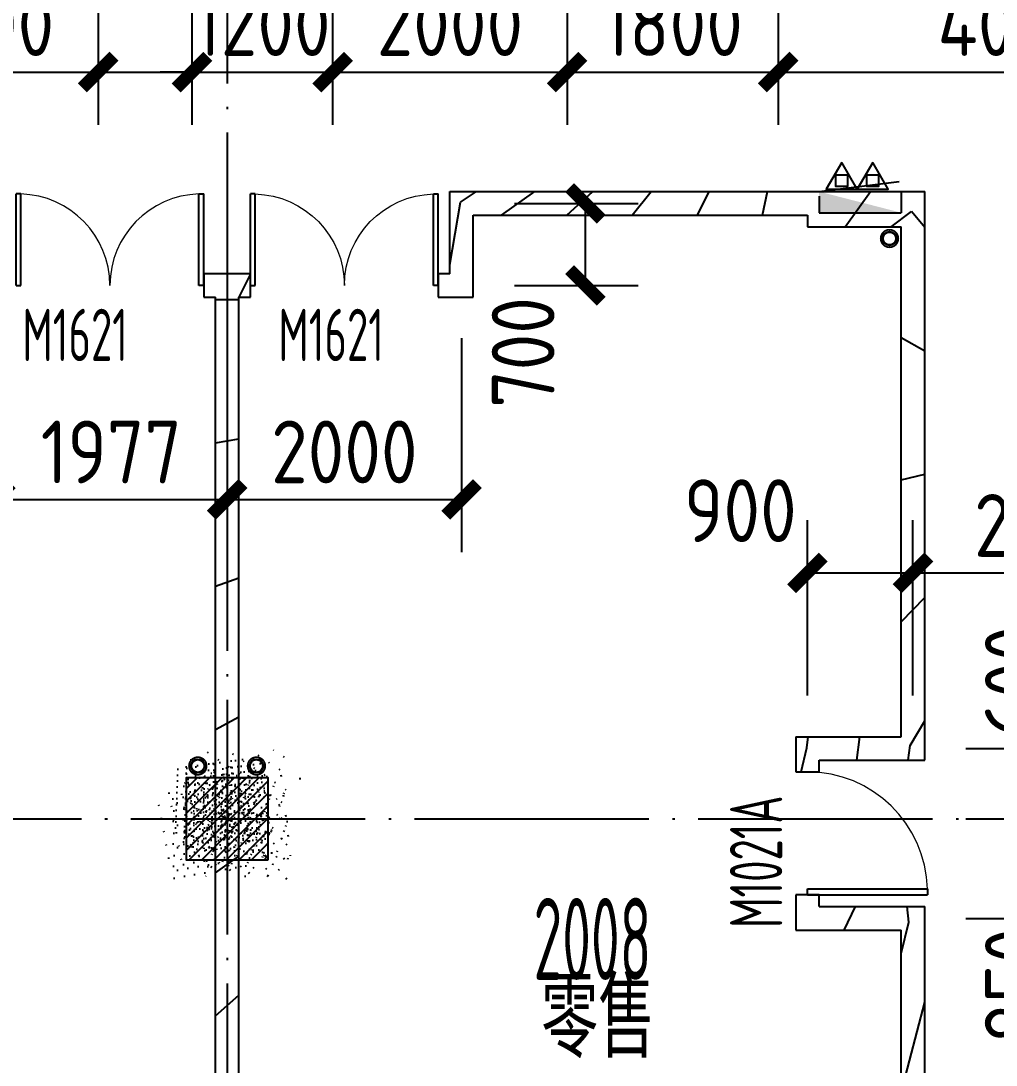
# Model space of a CAD drawing. Header units: inches. Extents: x 0 to 1813292486, y 0 to 3473589894.
# Drawn here: x 600521727 to 600530045, y 3473269116 to 3473278025 of the extents above; entities that cross this region are included whole.
import ezdxf
from ezdxf.enums import TextEntityAlignment as Align
from ezdxf.xclip import XClip

# ---------------------------------------------------------------- set-up
doc = ezdxf.new("R2010")
doc.units = ezdxf.units.IN
doc.header["$LTSCALE"] = 1000
doc.header["$MEASUREMENT"] = 0
doc.header["$XCLIPFRAME"] = 2
doc.linetypes.add('AX-MALL-GIRD-200$0$DOTE', pattern=[2.4200000000000004, 2, -0.2, 0.02, -0.2])
doc.linetypes.add('PX-MALL-P02-LG$0$CONTINOUS', pattern=[0])
for name, color, linetype in [('A-Anno-Note', 241, 'Continuous'), ('AX-MALL-DIM-P02$0$A-Anno-Dims', 3, 'Continuous'), ('AX-MALL-DIM-P02$0$A-Detl-Thin', 131, 'Continuous'), ('AX-MALL-GIRD-200$0$A-Grid', 222, 'AX-MALL-GIRD-200$0$DOTE'), ('AX-MALL-P02-200$0$A-Anno-Note', 241, 'Continuous'), ('AX-MALL-WALL-P02$0$A-Anno-Note', 241, 'Continuous'), ('AX-MALL-WALL-P02-QT$0$A-Detl-Thin', 131, 'Continuous'), ('AX-MALL-WALL-P02-QT$0$A-Wall', 2, 'Continuous'), ('AX-MALL-WALL-P02-QT$0$A-Wall-Patt', 13, 'Continuous'), ('AX-MALL-WALL-P02-QT$0$A-Wind', 4, 'Continuous'), ('AX-MALL-WORD-P02$0$A-Anno-Note', 241, 'Continuous'), ('AX-MALL-WORD-P02$0$A-Wind-Iden', 11, 'Continuous'), ('AX-MALL-ZTKD-P02$0$A-Anno-Note', 241, 'Continuous'), ('PX-MALL-P02-LG$0$P-Exsh', 31, 'Continuous'), ('PX-MALL-P02-LG$0$P-Hydt-Boxx', 221, 'Continuous'), ('PX-MALL-P02-LG$0$P-Hydt-Pipe', 221, 'Continuous'), ('PX-MALL-P02-LG$0$P-Pipe-Risr', 7, 'Continuous'), ('PX-MALL-P02-LG$0$P-Pipe-Risr-Arch', 6, 'Continuous'), ('PX-MALL-P02-LG$0$P-Pipe-Risr-W100', 6, 'Continuous'), ('PX-MALL-P02-LG$0$P-Pipe-Risr-W50', 6, 'Continuous'), ('PX-MALL-P02-LG$0$P-Sewr-Pipe', 123, 'PX-MALL-P02-LG$0$CONTINOUS'), ('SX-MALL-WALL-L-1F~2F$0$S-COLU', 30, 'Continuous'), ('SX-MALL-WALL-L-1F~2F$0$S-PATT-WALL', 83, 'Continuous'), ('SX-MALL-WALL-L-1F~2F$0$单形心', 4, 'Continuous')]:
    doc.layers.add(name, color=color, linetype=linetype)
doc.styles.add('AX-MALL-DIM-P02$0$_TCH_DIM_T3', font='gbenor.shx')
doc.styles.add('AX-MALL-WORD-P02$0$_TCH_WINDOW', font='gbenor.shx', dxfattribs={"bigfont": 'gbcbig.shx'})
doc.styles.add('AX-MALL-WORD-P02$0$STANDARD', font='gbenor.shx', dxfattribs={"bigfont": 'gbcbig.shx'})
doc.styles.add('PX-MALL-P02-LG$0$jzfz', font='gbenor.shx', dxfattribs={"bigfont": 'gbcbig.shx'})
doc.dimstyles.new('AX-MALL-DIM-P02$0$_TCH_ARCH&&180', dxfattribs={"dimtxt": 535.5, "dimasz": 270, "dimexe": 450, "dimexo": 450, "dimgap": 137.25, "dimtad": 1, "dimdec": 0, "dimzin": 0, "dimdsep": 46, "dimtxsty": 'AX-MALL-DIM-P02$0$_TCH_DIM_T3', "dimblk": 'AX-MALL-DIM-P02$0$_ArchTick', "dimcen": 0.09, "dimclrt": 7, "dimazin": 2, "dimtfac": 1, "dimtdec": 0, "dimtix": 1, "dimtmove": 2, "dimatfit": 3, "dimfxl": 500, "dimtolj": 1, "dimtzin": 0, "dimarcsym": 0})
pattern_1 = [(45, (0, 359.0227), (-353.55353201463, 353.55353201463), [])]

# ---------------------------------------------------------------- blocks, each defined once
blk = doc.blocks.new('AX-MALL-WORD-P02')
at = {"layer": 'AX-MALL-WORD-P02$0$A-Anno-Note', "style": 'AX-MALL-WORD-P02$0$STANDARD', "width": 0.6}
blk.add_text('2008', height=700, rotation=339.5681613092015, dxfattribs=at).set_placement((600352906.7796361, 3473144796.376148))
at = {"layer": 'AX-MALL-WORD-P02$0$A-Anno-Note', "style": 'AX-MALL-WORD-P02$0$STANDARD'}
blk.add_text('零售', height=675.177304964539, rotation=339.5681613092015, dxfattribs=at).set_placement((600352736.4372058, 3473144152.82776))
at = {"layer": 'AX-MALL-WORD-P02$0$A-Wind-Iden', "style": 'AX-MALL-WORD-P02$0$_TCH_WINDOW', "width": 0.7}
for s, rotation, p in [('M1621', 339.5681612302259, (600350663.4636734, 3473151266.098383)), ('M1621', 339.5681612302259, (600352709.9871864, 3473150503.708323)), ('M1021A', 69.56816140575994, (600355049.520905, 3473144471.864202))]:
    blk.add_text(s, height=446.25, rotation=rotation, dxfattribs=at).set_placement(p)
blk = doc.blocks.new('AX-MALL-GIRD-200')
at = {"layer": 'AX-MALL-GIRD-200$0$A-Grid'}
for p, q in [((600239047.6805397, 3473188679.873316), (600596943.6846381, 3473055353.110034)), ((600362273.8649971, 3473177427.819103), (600323544.3260479, 3473073464.092021))]:
    blk.add_line(p, q, dxfattribs=at)
blk = doc.blocks.new('SX-MALL-WALL-L-1F~2F$0$BANWANG_XINGXIN')
at = {"color": 0}
for points in [[(0.7071067811865476, 0.7071067811865475), (-0.7071067811865477, -0.7071067811865475)], [(-0.7071067811865475, 0.7071067811865476), (0.7071067811865474, -0.7071067811865477)]]:
    blk.add_lwpolyline(points, dxfattribs=at)
blk = doc.blocks.new('SX-MALL-WALL-L-1F~2F')
at = {"layer": 'SX-MALL-WALL-L-1F~2F$0$S-PATT-WALL'}
h = blk.add_hatch(dxfattribs=at)
h.set_pattern_fill('钢筋混凝土', color=256, scale=15, pattern_type=2)
h.set_pattern_definition([(24.56816131876918, (600332848.5159376, 3473133887.589986), (-31.18316060756021, 68.21004687377882), []), (29.56816131876925, (600332848.5159376, 3473133887.589986), (97.53445422577846, -46.37920049590846), [11.25, -123.75]), (334.5681613187692, (600332848.5159376, 3473133887.589986), (19.88439775835759, 112.9961142864107), [9, -99]), (80.01956131876923, (600332856.6438087, 3473133883.725054), (117.4189029535321, 66.61682170576017), [9.5610285, -105.1713168]), (25.75236131876919, (600332858.9887226, 3473133915.702631), (141.3476152674957, -79.15081590010527), [16.87499999999951, -185.6249999999961]), (76.20376131876925, (600332870.7676862, 3473133909.106722), (182.3878362713222, 87.98253900728311), [14.3415432, -157.75695]), (330.7523613187692, (600332858.9887226, 3473133915.702631), (182.387767611897, 87.98268144025062), [13.49999999999976, -148.4999999999961]), (0.5681613187692669, (600332870.4268485, 3473133903.438077), (62.82047321120105, -87.84980446922418), [11.25, -123.75]), (305.5681613187692, (600332870.4268485, 3473133903.438077), (72.17288940056439, 89.18848105901375), [9, -99]), (51.01956131876926, (600332875.6618832, 3473133896.117257), (134.9933625470349, 1.33857134020591), [9.5610285, -105.1713168]), (17.06816131876921, (600332848.5159376, 3473133887.589986), (19.14085714793764, 46.15589493924091), [0.75, -97.8, 0.75, -100.5, 0.75, -99.375]), (347.0681613187692, (600332848.5159376, 3473133887.589986), (57.63084699394109, 41.66442757030211), [0.75, -57.3, 0.75, -95.55, 0.75, -37.875]), (307.0681613187692, (600332817.1703391, 3473133899.267141), (73.85474001336534, -31.12342331039777), [0.75, -37.5, 0.75, -117, 0.75, -155.25]), (297.0681613187692, (600332803.1140169, 3473133904.503534), (87.2164167648191, -16.46683781742514), [0.75, -48.75, 0.75, -77.69999999999999, 0.75, -110.25])])
h.paths.add_polyline_path([(600351143.4981505, 3473146547.394594), (600351387.8631326, 3473147203.356297), (600350731.9014297, 3473147447.721279), (600350487.5364476, 3473146791.759576)])
at = {"layer": 'SX-MALL-WALL-L-1F~2F$0$S-COLU'}
blk.add_lwpolyline([(600351143.4981505, 3473146547.394594), (600351387.8631326, 3473147203.356297), (600350731.9014297, 3473147447.721279), (600350487.5364476, 3473146791.759576)], close=True, dxfattribs=at)
at = {"layer": 'SX-MALL-WALL-L-1F~2F$0$单形心', "xscale": 50, "yscale": 50, "zscale": 50}
blk.add_blockref('SX-MALL-WALL-L-1F~2F$0$BANWANG_XINGXIN', (600350937.6997901, 3473146997.557937), dxfattribs=at)
blk = doc.blocks.new('SX-MALL-WALL-L-2F~3F')
ref = blk.add_blockref('SX-MALL-WALL-L-1F~2F', (0, 0))
XClip(ref).set_block_clipping_path([(600349769.7341375, 3473074679.418533), (600357001.7302529, 3473071985.287766), (600356499.8725733, 3473070638.124951), (600359302.5086629, 3473069594.060767), (600362345.1765132, 3473077761.653201), (600381551.4312518, 3473070606.759726), (600391553.7259278, 3473066880.611454), (600387749.827644, 3473056669.608357), (600391632.1759799, 3473055223.319679), (600395635.5522461, 3473065969.791956), (600406982.2408491, 3473061742.817497), (600403058.8006672, 3473051210.921831), (600412723.2437257, 3473047610.6332), (600445093.3740637, 3473134503.466942), (600393055.2444371, 3473153889.197227), (600387463.4997383, 3473138878.984498), (600380158.3525343, 3473141600.366193), (600382830.751978, 3473148774.027779), (600388210.8522022, 3473146769.782572), (600390696.2253517, 3473153441.399696), (600277474.697425, 3473195619.741203), (600273446.9822528, 3473184807.934726), (600257129.111771, 3473190886.82031), (600241575.9633431, 3473149136.690594), (600258197.8999482, 3473142944.531458), (600255239.7303221, 3473135003.762026), (600263182.3271956, 3473132044.911624), (600260741.6763649, 3473125493.34496), (600269350.4970673, 3473122286.306632), (600271511.1407766, 3473128086.235537), (600286270.1853781, 3473122588.058336), (600284109.5416689, 3473116788.129431), (600282580.7823727, 3473112684.400902), (600291840.7574171, 3473109234.788475), (600290827.7957876, 3473106515.642598), (600293360.405141, 3473105572.171298), (600294731.2544166, 3473109252.0137), (600323175.4764534, 3473098655.706329), (600321336.3302773, 3473093718.790065), (600344750.773286, 3473084996.222976), (600341987.4689643, 3473077578.540671), (600344583.6790427, 3473076611.376234), (600346015.5062013, 3473080454.904757), (600351201.5612961, 3473078522.947055)])
blk = doc.blocks.new('SX-MALL-WALL-2F~3F')
blk.add_blockref('SX-MALL-WALL-L-2F~3F', (0, 0))
blk = doc.blocks.new('AX-MALL-WALL-P02-QT$0$$DorLib2D$00000002')
for p, q in [((-0.5, -5.684341886080802e-17), (-0.5000000000000007, 0.4875)), ((-0.4750000000000007, 0.4875), (-0.5000000000000007, 0.4875)), ((-0.475, -2.842170943040401e-17), (-0.4750000000000007, 0.4875)), ((0.475, -2.842170943040401e-17), (0.4750000000000007, 0.4875)), ((0.4750000000000007, 0.4875), (0.5000000000000007, 0.4875)), ((0.5, -5.684341886080802e-17), (0.5000000000000007, 0.4875)), ((-0.5, -5.684341886080802e-17), (-0.475, -2.842170943040401e-17)), ((0.5, -5.684341886080802e-17), (0.475, -2.842170943040401e-17))]:
    blk.add_line(p, q)
at = {"lineweight": 13}
for centre, start, end in [((-0.4875, -4.263256414560601e-17), 0, 88.53071641864632), ((0.4875, -4.263256414560601e-17), 91.4692835813537, 180)]:
    blk.add_arc(centre, 0.4875, start, end, dxfattribs=at)
blk = doc.blocks.new('AX-MALL-WALL-P02-QT$0$$DorLib2D$00000001')
for p, q in [((0.45, 0.9750000000000001), (0.5000000000000002, 0.9750000000000001)), ((0.45, 0), (0.45, 0.9750000000000001)), ((0.5, 0), (0.5, 0.9750000000000001)), ((0.5, 0), (0.45, 0))]:
    blk.add_line(p, q)
at = {"lineweight": 13}
blk.add_arc((0.475, 0), 0.975, 91.4692835813538, 180, dxfattribs=at)
blk = doc.blocks.new('AX-MALL-WALL-P02-QT')
at = {"layer": 'AX-MALL-WALL-P02-QT$0$A-Wall-Patt'}
h = blk.add_hatch(dxfattribs=at)
h.set_pattern_fill('普通砖', color=256, scale=200, style=0)
h.set_pattern_definition(pattern_1)
h.paths.add_polyline_path([(600352560.9814672, 3473151355.017827), (600352373.5638368, 3473151424.836394), (600352303.7452704, 3473151237.418765), (600352397.4540865, 3473151202.509481), (600352514.4357561, 3473151230.072741)])
h = blk.add_hatch(dxfattribs=at)
h.set_pattern_fill('普通砖', color=256, scale=200, style=0)
h.set_pattern_definition(pattern_1)
h.paths.add_polyline_path([(600352584.8717159, 3473151132.690915), (600352678.580531, 3473151097.781632), (600352748.3990968, 3473151285.199261), (600352560.9814658, 3473151355.017828), (600352514.4357566, 3473151230.072741)])
h = blk.add_hatch(dxfattribs=at)
h.set_pattern_fill('普通砖', color=256, scale=200, style=0)
h.set_pattern_definition(pattern_1)
h.paths.add_polyline_path([(600354341.4489481, 3473150691.741451), (600354459.0480119, 3473150434.505256), (600354703.4129902, 3473151090.466953), (600354585.8139266, 3473151347.703148)])
h = blk.add_hatch(dxfattribs=at)
h.set_pattern_fill('普通砖', color=256, scale=200, style=0)
h.set_pattern_definition(pattern_1)
h.paths.add_polyline_path([(600354585.8139266, 3473151347.703148), (600354703.4129902, 3473151090.466953), (600357374.11421, 3473150095.552382), (600357443.9327763, 3473150282.970011)])
h = blk.add_hatch(dxfattribs=at)
h.set_pattern_fill('普通砖', color=256, scale=200, style=0)
h.set_pattern_definition(pattern_1)
h.paths.add_polyline_path([(600345041.9777571, 3473131169.533759), (600345159.0299113, 3473131199.115365), (600352584.8717159, 3473151132.690915), (600352514.4357561, 3473151230.072741), (600352397.4540865, 3473151202.509481), (600344970.2745776, 3473131265.343061)])
h = blk.add_hatch(dxfattribs=at)
h.set_pattern_fill('普通砖', color=256, scale=200, style=0)
h.set_pattern_definition(pattern_1)
h.paths.add_polyline_path([(600354341.4489481, 3473150691.741451), (600354247.740133, 3473150726.650734), (600354177.9215673, 3473150539.233105), (600354459.0480119, 3473150434.505256)])
h = blk.add_hatch(dxfattribs=at)
h.set_pattern_fill('普通砖', color=256, scale=200, style=0)
h.set_pattern_definition(pattern_1)
h.paths.add_polyline_path([(600357443.9327761, 3473150282.970012), (600357339.2049265, 3473150001.843568), (600358088.8754425, 3473149722.569303), (600358381.0209212, 3473149933.87718)])
h = blk.add_hatch(dxfattribs=at)
h.set_pattern_fill('普通砖', color=256, scale=200, style=0)
h.set_pattern_definition(pattern_1)
h.paths.add_polyline_path([(600356570.3216243, 3473145646.235863), (600356687.9206872, 3473145388.999668), (600358381.0209212, 3473149933.87718), (600358088.8754425, 3473149722.569303)])
h = blk.add_hatch(dxfattribs=at)
h.set_pattern_fill('普通砖', color=256, scale=200, style=0)
h.set_pattern_definition(pattern_1)
h.paths.add_polyline_path([(600355726.9422921, 3473145960.419412), (600355622.2144443, 3473145679.292973), (600355809.6320739, 3473145609.474406), (600355844.5413553, 3473145703.183216)])
h = blk.add_hatch(dxfattribs=at)
h.set_pattern_fill('普通砖', color=256, scale=200, style=0)
h.set_pattern_definition(pattern_1)
h.paths.add_polyline_path([(600355726.9422921, 3473145960.419412), (600355844.5413553, 3473145703.183216), (600356687.9206872, 3473145388.999668), (600356570.3216243, 3473145646.235863)])
h = blk.add_hatch(dxfattribs=at)
h.set_pattern_fill('普通砖', color=256, scale=200, style=0)
h.set_pattern_definition(pattern_1)
h.paths.add_polyline_path([(600355408.175316, 3473144531.823033), (600355443.0846006, 3473144625.531852), (600355255.6669711, 3473144695.350418), (600355150.9391203, 3473144414.22397)])
h = blk.add_hatch(dxfattribs=at)
h.set_pattern_fill('普通砖', color=256, scale=200, style=0)
h.set_pattern_definition(pattern_1)
h.paths.add_polyline_path([(600355408.175316, 3473144531.823033), (600355150.9391203, 3473144414.22397), (600355994.3184524, 3473144100.040422), (600356251.5546478, 3473144217.639485)])
h = blk.add_hatch(dxfattribs=at)
h.set_pattern_fill('普通砖', color=256, scale=200, style=0)
h.set_pattern_definition(pattern_1)
h.paths.add_polyline_path([(600351124.4734524, 3473131027.660779), (600351381.709648, 3473131145.259842), (600356251.5546478, 3473144217.639485), (600355994.3184524, 3473144100.040422)])
at = {"layer": 'AX-MALL-WALL-P02-QT$0$A-Wall'}
for p, q in [((600352373.5638368, 3473151424.836394), (600352303.7452704, 3473151237.418765)), ((600352560.9814672, 3473151355.017827), (600352373.5638368, 3473151424.836394)), ((600352748.3990968, 3473151285.199261), (600352560.9814658, 3473151355.017828)), ((600354341.4489481, 3473150691.741451), (600354585.8139266, 3473151347.703148)), ((600354585.8139266, 3473151347.703148), (600357443.9327763, 3473150282.970011)), ((600352303.7452704, 3473151237.418765), (600352397.4540865, 3473151202.509481)), ((600352678.580531, 3473151097.781632), (600352748.3990968, 3473151285.199261)), ((600344970.2745776, 3473131265.343061), (600352397.4540865, 3473151202.509481)), ((600345159.0299113, 3473131199.115365), (600352584.8717159, 3473151132.690915)), ((600352584.8717159, 3473151132.690915), (600352678.580531, 3473151097.781632)), ((600354459.0480119, 3473150434.505256), (600354703.4129902, 3473151090.466953)), ((600354703.4129902, 3473151090.466953), (600357374.11421, 3473150095.552382)), ((600354247.740133, 3473150726.650734), (600354177.9215673, 3473150539.233105)), ((600354341.4489481, 3473150691.741451), (600354247.740133, 3473150726.650734)), ((600354177.9215673, 3473150539.233105), (600354459.0480119, 3473150434.505256)), ((600357443.9327761, 3473150282.970012), (600358381.0209212, 3473149933.87718)), ((600357374.11421, 3473150095.552382), (600357339.2049265, 3473150001.843568)), ((600357339.2049265, 3473150001.843568), (600358088.8754425, 3473149722.569303)), ((600356687.9206872, 3473145388.999668), (600358381.0209212, 3473149933.87718)), ((600356570.3216243, 3473145646.235863), (600358088.8754425, 3473149722.569303)), ((600355726.9422921, 3473145960.419412), (600355622.2144443, 3473145679.292973)), ((600355726.9422921, 3473145960.419412), (600356570.3216243, 3473145646.235863)), ((600355809.6320739, 3473145609.474406), (600355844.5413553, 3473145703.183216)), ((600355844.5413553, 3473145703.183216), (600356687.9206872, 3473145388.999668)), ((600355622.2144443, 3473145679.292973), (600355809.6320739, 3473145609.474406)), ((600355255.6669711, 3473144695.350418), (600355150.9391203, 3473144414.22397)), ((600355443.0846006, 3473144625.531852), (600355255.6669711, 3473144695.350418)), ((600355408.175316, 3473144531.823033), (600355443.0846006, 3473144625.531852)), ((600355408.175316, 3473144531.823033), (600356251.5546478, 3473144217.639485)), ((600355150.9391203, 3473144414.22397), (600355994.3184524, 3473144100.040422)), ((600351381.709648, 3473131145.259842), (600356251.5546478, 3473144217.639485)), ((600351124.4734524, 3473131027.660779), (600355994.3184524, 3473144100.040422))]:
    blk.add_line(p, q, dxfattribs=at)
at = {"layer": 'AX-MALL-WALL-P02-QT$0$A-Detl-Thin'}
blk.add_blockref('SX-MALL-WALL-2F~3F', (0, 0), dxfattribs=at)
at = {"layer": 'AX-MALL-WALL-P02-QT$0$A-Wind'}
blk.add_blockref('AX-MALL-GIRD-200', (0, 0), dxfattribs=at)
at = {"layer": 'AX-MALL-WALL-P02-QT$0$A-Wind', "zscale": 200}
for name, p, xscale, yscale, rotation in [('AX-MALL-WALL-P02-QT$0$$DorLib2D$00000002', (600351588.9840361, 3473151610.401845), 1600, 1600, 339.5681613047668), ('AX-MALL-WALL-P02-QT$0$$DorLib2D$00000002', (600353463.160332, 3473150912.216183), 1600, -1600, 159.5681614414349), ('AX-MALL-WALL-P02-QT$0$$DorLib2D$00000001', (600355532.6495225, 3473145152.412412), -1050, -1050, 69.56816131274795)]:
    blk.add_blockref(name, p, dxfattribs=dict(at, xscale=xscale, yscale=yscale, rotation=rotation))
blk = doc.blocks.new('AX-MALL-WALL-P02')
at = {"layer": 'AX-MALL-WALL-P02$0$A-Anno-Note'}
blk.add_blockref('AX-MALL-WORD-P02', (0, 0), dxfattribs=at)
blk.add_blockref('AX-MALL-WALL-P02-QT', (0, 0), dxfattribs=at)
blk = doc.blocks.new('PX-MALL-P02-LG$0$XHS1')
at = {"layer": 'PX-MALL-P02-LG$0$P-Hydt-Boxx', "ltscale": 0.7}
for p, q in [((350.0030006170273, 240), (-332.898939371109, 327.2950124740601)), ((350.0030006170273, 240), (-349.9969996213913, 240)), ((-349.9969997406006, 239.9999995231628), (-349.9969996213913, 60)), ((350.0030003786087, 200), (350.003000497818, 60)), ((350.0030006170273, 60), (-349.996999502182, 60))]:
    blk.add_line(p, q, dxfattribs=at)
blk.add_solid([(350.0030006170273, 240), (350.0030002593994, 60.00000047683716), (-349.9969996213913, 60)], dxfattribs=at)
blk = doc.blocks.new('PX-MALL-P02-LG$0$MHQ')
at = {"layer": 'PX-MALL-P02-LG$0$P-Exsh', "ltscale": 0.7}
h = blk.add_hatch(dxfattribs=at)
h.set_pattern_fill('ANSI31', color=256, scale=25, style=0)
h.set_pattern_definition([(45, (-160019.2306599375, -42228.3236173685), (-28.0633003783411, 28.0633003783411), [])])
h.paths.add_polyline_path([(-75.0000000015425, 185.1731819980414), (75, 185.1731819980414), (75, 35.17318199802685), (-75.0000000015425, 35.17318199802685)])
for points in [[(0, 346.4101615137042), (-200, -1.455191522836685e-11), (200, -1.455191522836685e-11)], [(0, 346.4101615137042), (-200, -1.455191522836685e-11), (200, -1.455191522836685e-11)], [(0, 346.4101615137042), (-200, -1.455191522836685e-11), (200, -1.455191522836685e-11)], [(-75.0000000015425, 185.1731819980414), (75, 185.1731819980414), (75, 35.17318199802685), (-75.0000000015425, 35.17318199802685)]]:
    blk.add_lwpolyline(points, close=True, dxfattribs=at)
blk = doc.blocks.new('PX-MALL-P02-LG$0$20200929200250')
at = {"layer": 'PX-MALL-P02-LG$0$P-Exsh', "ltscale": 0.7, "xscale": 0.6600000001490116, "yscale": 0.6600000001490116, "zscale": 0.6600000001490116}
for p in [(-132.0000001192093, 40), (131.9999997615814, 40)]:
    blk.add_blockref('PX-MALL-P02-LG$0$MHQ', p, dxfattribs=at)
blk = doc.blocks.new('PX-MALL-P02-LG$0$20211220143732')
at = {"layer": 'PX-MALL-P02-LG$0$P-Exsh'}
blk.add_blockref('PX-MALL-P02-LG$0$20200929200250', (-374.9999999407155, 219.6219584928522), dxfattribs=at)
at = {"layer": 'PX-MALL-P02-LG$0$P-Hydt-Boxx', "ltscale": 0.7, "xscale": -1}
blk.add_blockref('PX-MALL-P02-LG$0$XHS1', (-349.9969999989844, 0), dxfattribs=at)
blk = doc.blocks.new('PX-MALL-P02-LG$0$P-Risr')
at = {"layer": 'PX-MALL-P02-LG$0$P-Pipe-Risr-W50'}
h = blk.add_hatch(color=0, dxfattribs=at)
edge = h.paths.add_edge_path()
edge.add_ellipse((0, 0), major_axis=(47.05795628796547, 47.05795628796547), ratio=0.9999999999999695, start_angle=225.0000000000009, end_angle=405.0000000000009, ccw=False)
edge.add_ellipse((0, 0), major_axis=(47.05795628796764, 47.05795628796764), ratio=0.9999999999998785, start_angle=133.9675974886221, end_angle=225.0000000000035, ccw=False)
edge.add_line((-66.53919663240958, 1.199087783927098), (-54.4367953546693, 1.199087783927098))
edge.add_ellipse((0, 0), major_axis=(-38.50196423560672, 38.50196423560672), ratio=0.9999999999999859, start_angle=43.73814098242129, end_angle=134.9999999999996)
edge.add_ellipse((0, 0), major_axis=(38.50196423561096, 38.50196423561096), ratio=0.9999999999998216, start_angle=225.0000000000051, end_angle=405.0000000000051)
edge.add_ellipse((0, 0), major_axis=(38.50196423560679, 38.50196423560679), ratio=0.9999999999999831, start_angle=45.00000000000048, end_angle=133.7381409824204)
edge.add_line((-54.43679535467527, 1.199087783927098), (-66.53919663241555, 1.199087783927098))
edge.add_ellipse((0, 0), major_axis=(-47.05795628796762, 47.05795628796762), ratio=0.9999999999998742, start_angle=-45.00000000000358, end_angle=43.967597488629224, ccw=False)
at = {"layer": 'PX-MALL-P02-LG$0$P-Pipe-Risr-Arch', "ltscale": 0.7}
blk.add_circle((0, 0), 59.29000000000001, dxfattribs=at)
at = {"layer": 'PX-MALL-P02-LG$0$P-Pipe-Risr-W100', "color": 0, "const_width": 15}
blk.add_lwpolyline([(-75, 0, 1), (75, 0, 1)], format="xyb", close=True, dxfattribs=at)
at = {"layer": 'PX-MALL-P02-LG$0$P-Pipe-Risr-W50'}
blk.add_circle((0, 0), 54.45000000000001, dxfattribs=at)
at = {"layer": 'PX-MALL-P02-LG$0$P-Pipe-Risr', "style": 'PX-MALL-P02-LG$0$jzfz', "width": 0.6, "flags": 1}
for tag, p in [('SYS-MARK', (0.3310501334344735, -45.65933377496549)), ('RANGE', (0.3337570973526454, -45.67887874227017))]:
    blk.add_attdef(tag, text='', height=0.015625, dxfattribs=at).set_placement(p, align=Align.MIDDLE)
blk = doc.blocks.new('PX-MALL-P02-LG')
at = {"layer": 'PX-MALL-P02-LG$0$P-Exsh', "rotation": 339.5681607883333}
blk.add_blockref('PX-MALL-P02-LG$0$20211220143732', (600358109.8210123, 3473149778.794591), dxfattribs=at)
at = {"layer": 'PX-MALL-P02-LG$0$P-Hydt-Pipe', "color": 221, "rotation": 69.56816127172378}
blk.add_blockref('PX-MALL-P02-LG$0$P-Risr', (600357960.2573462, 3473149663.769769), dxfattribs=at)
at = {"layer": 'PX-MALL-P02-LG$0$P-Sewr-Pipe', "ltscale": 0.7}
for p, rotation in [((600350860.5194699, 3473147506.520833), 249.5681613098699), ((600351329.0635424, 3473147331.974417), 249.5681613098698)]:
    blk.add_blockref('PX-MALL-P02-LG$0$P-Risr', p, dxfattribs=dict(at, rotation=rotation))
blk = doc.blocks.new('AX-MALL-ZTKD-P02')
at = {"layer": 'AX-MALL-ZTKD-P02$0$A-Anno-Note'}
blk.add_blockref('AX-MALL-GIRD-200', (0, 0), dxfattribs=at)
blk = doc.blocks.new('AX-MALL-DIM-P02$0$_ArchTick')
at = {"color": 0, "linetype": 'ByBlock', "const_width": 0.4}
blk.add_lwpolyline([(-0.5, -0.5), (0.5, 0.5)], dxfattribs=at)
blk = doc.blocks.new('*D1191')
at = {"layer": 'AX-MALL-DIM-P02$0$A-Anno-Dims', "color": 0, "lineweight": -2, "transparency": 16777216}
for p, q in [((600356841.2350051, 3473144798.290255), (600358165.809726, 3473144305.057681)), ((600357447.5112703, 3473143665.607379), (600357744.0981534, 3473144462.090637)), ((600356544.6481221, 3473144001.806997), (600357869.2228429, 3473143508.574422))]:
    blk.add_line(p, q, dxfattribs=at)
at = {"layer": 'AX-MALL-DIM-P02$0$A-Anno-Dims', "color": 0, "lineweight": -2, "transparency": 16777216, "xscale": 270, "yscale": 270, "zscale": 270}
for p, rotation in [((600357744.0981534, 3473144462.090637), 69.57615276958732), ((600357447.5112703, 3473143665.607379), 249.5761527695873)]:
    blk.add_blockref('AX-MALL-DIM-P02$0$_ArchTick', p, dxfattribs=dict(at, rotation=rotation))
at = {"layer": 'AX-MALL-DIM-P02$0$A-Anno-Dims', "color": 7, "transparency": 16777216, "insert": (600356750.3027269, 3473143314.910859), "char_height": 535.5, "attachment_point": 5, "rotation": 69.57615276958732, "style": 'AX-MALL-DIM-P02$0$_TCH_DIM_T3'}
blk.add_mtext('\\A1;850', dxfattribs=at)
blk = doc.blocks.new('*D1192')
at = {"layer": 'AX-MALL-DIM-P02$0$A-Anno-Dims', "color": 0, "lineweight": -2, "transparency": 16777216}
for p, q in [((600357050.643209, 3473145360.655411), (600358375.21793, 3473144867.422836)), ((600357744.0981536, 3473144462.090638), (600357953.5063572, 3473145024.455793)), ((600356841.2350055, 3473144798.290256), (600358165.8097264, 3473144305.057682))]:
    blk.add_line(p, q, dxfattribs=at)
at = {"layer": 'AX-MALL-DIM-P02$0$A-Anno-Dims', "color": 0, "lineweight": -2, "transparency": 16777216, "xscale": 270, "yscale": 270, "zscale": 270}
for p, rotation in [((600357953.5063572, 3473145024.455793), 69.57615277207461), ((600357744.0981536, 3473144462.090638), 249.5761527720746)]:
    blk.add_blockref('AX-MALL-DIM-P02$0$_ArchTick', p, dxfattribs=dict(at, rotation=rotation))
at = {"layer": 'AX-MALL-DIM-P02$0$A-Anno-Dims', "color": 7, "transparency": 16777216, "insert": (600357655.4755893, 3473145745.750091), "char_height": 535.5, "attachment_point": 5, "rotation": 69.57615277207461, "style": 'AX-MALL-DIM-P02$0$_TCH_DIM_T3'}
blk.add_mtext('\\A1;600', dxfattribs=at)
blk = doc.blocks.new('*D1193')
at = {"layer": 'AX-MALL-DIM-P02$0$A-Anno-Dims', "color": 0, "lineweight": -2, "transparency": 16777216}
for p, q in [((600355942.8343872, 3473146253.491716), (600356465.4311093, 3473147656.32083)), ((600356786.2182007, 3473145939.305468), (600357308.8149228, 3473147342.134582)), ((600356308.3388828, 3473147234.631333), (600357151.7226963, 3473146920.445085))]:
    blk.add_line(p, q, dxfattribs=at)
at = {"layer": 'AX-MALL-DIM-P02$0$A-Anno-Dims', "color": 0, "lineweight": -2, "transparency": 16777216, "xscale": 270, "yscale": 270, "zscale": 270}
for p, rotation in [((600356308.3388828, 3473147234.631333), 159.5680998457344), ((600357151.7226963, 3473146920.445085), 339.5680998457344)]:
    blk.add_blockref('AX-MALL-DIM-P02$0$_ArchTick', p, dxfattribs=dict(at, rotation=rotation))
at = {"layer": 'AX-MALL-DIM-P02$0$A-Anno-Dims', "color": 7, "transparency": 16777216, "insert": (600355957.7403592, 3473147931.88916), "char_height": 535.5, "attachment_point": 5, "rotation": 339.56809984573437, "style": 'AX-MALL-DIM-P02$0$_TCH_DIM_T3'}
blk.add_mtext('\\A1;900', dxfattribs=at)
blk = doc.blocks.new('*D1194')
at = {"layer": 'AX-MALL-DIM-P02$0$A-Anno-Dims', "color": 0, "lineweight": -2, "transparency": 16777216}
for p, q in [((600356786.2182008, 3473145939.305467), (600357308.8149232, 3473147342.134583)), ((600357151.7226964, 3473146920.445085), (600359307.0236224, 3473146117.529614)), ((600358941.5191268, 3473145136.389996), (600359464.1158491, 3473146539.219111))]:
    blk.add_line(p, q, dxfattribs=at)
at = {"layer": 'AX-MALL-DIM-P02$0$A-Anno-Dims', "color": 0, "lineweight": -2, "transparency": 16777216, "xscale": 270, "yscale": 270, "zscale": 270}
for p, rotation in [((600357151.7226964, 3473146920.445085), 159.5680998435126), ((600359307.0236224, 3473146117.529614), 339.5680998435126)]:
    blk.add_blockref('AX-MALL-DIM-P02$0$_ArchTick', p, dxfattribs=dict(at, rotation=rotation))
at = {"layer": 'AX-MALL-DIM-P02$0$A-Anno-Dims', "color": 7, "transparency": 16777216, "insert": (600358370.7561632, 3473146898.507897), "char_height": 535.5, "attachment_point": 5, "rotation": 339.5680998435126, "style": 'AX-MALL-DIM-P02$0$_TCH_DIM_T3'}
blk.add_mtext('\\A1;2300', dxfattribs=at)
blk = doc.blocks.new('*D1213')
at = {"layer": 'AX-MALL-DIM-P02$0$A-Anno-Dims', "color": 0, "lineweight": -2, "transparency": 16777216}
for p, q in [((600350516.6675636, 3473151529.660235), (600349879.2981771, 3473149818.736255)), ((600352368.9804103, 3473150839.619348), (600351731.6110239, 3473149128.695367)), ((600350036.3899513, 3473150240.42592), (600351888.7027981, 3473149550.385033))]:
    blk.add_line(p, q, dxfattribs=at)
at = {"layer": 'AX-MALL-DIM-P02$0$A-Anno-Dims', "color": 0, "lineweight": -2, "transparency": 16777216, "xscale": 270, "yscale": 270, "zscale": 270}
for p, rotation in [((600350036.3899513, 3473150240.42592), 159.5681613099698), ((600351888.7027981, 3473149550.385033), 339.5681613099698)]:
    blk.add_blockref('AX-MALL-DIM-P02$0$_ArchTick', p, dxfattribs=dict(at, rotation=rotation))
at = {"layer": 'AX-MALL-DIM-P02$0$A-Anno-Dims', "color": 7, "transparency": 16777216, "insert": (600351103.9289715, 3473150274.926176), "char_height": 535.5, "attachment_point": 5, "rotation": 339.56816130996975, "style": 'AX-MALL-DIM-P02$0$_TCH_DIM_T3'}
blk.add_mtext('\\A1;1977', dxfattribs=at)
blk = doc.blocks.new('*D1214')
at = {"layer": 'AX-MALL-DIM-P02$0$A-Anno-Dims', "color": 0, "lineweight": -2, "transparency": 16777216}
for p, q in [((600352368.9804105, 3473150839.619347), (600351731.611024, 3473149128.695367)), ((600354243.1567043, 3473150141.433683), (600353605.7873179, 3473148430.509704)), ((600351888.7027982, 3473149550.385033), (600353762.8790921, 3473148852.199369))]:
    blk.add_line(p, q, dxfattribs=at)
at = {"layer": 'AX-MALL-DIM-P02$0$A-Anno-Dims', "color": 0, "lineweight": -2, "transparency": 16777216, "xscale": 270, "yscale": 270, "zscale": 270}
for p, rotation in [((600351888.7027982, 3473149550.385033), 159.5681613020693), ((600353762.8790921, 3473148852.199369), 339.5681613020693)]:
    blk.add_blockref('AX-MALL-DIM-P02$0$_ArchTick', p, dxfattribs=dict(at, rotation=rotation))
at = {"layer": 'AX-MALL-DIM-P02$0$A-Anno-Dims', "color": 7, "transparency": 16777216, "insert": (600352967.173542, 3473149580.812901), "char_height": 535.5, "attachment_point": 5, "rotation": 339.5681613020693, "style": 'AX-MALL-DIM-P02$0$_TCH_DIM_T3'}
blk.add_mtext('\\A1;2000', dxfattribs=at)
blk = doc.blocks.new('*D1518')
at = {"layer": 'AX-MALL-DIM-P02$0$A-Anno-Dims', "color": 0, "lineweight": -2, "transparency": 16777216}
for p, q in [((600355066.3031268, 3473151061.993282), (600356055.6741428, 3473150693.423551)), ((600355389.6194962, 3473150194.553622), (600355633.9844764, 3473150850.515324)), ((600354821.9381465, 3473150406.03158), (600355811.3091626, 3473150037.461848))]:
    blk.add_line(p, q, dxfattribs=at)
at = {"layer": 'AX-MALL-DIM-P02$0$A-Anno-Dims', "color": 0, "lineweight": -2, "transparency": 16777216, "xscale": 270, "yscale": 270, "zscale": 270}
for p, rotation in [((600355633.9844764, 3473150850.515324), 69.56816144805316), ((600355389.6194962, 3473150194.553622), 249.5681614480532)]:
    blk.add_blockref('AX-MALL-DIM-P02$0$_ArchTick', p, dxfattribs=dict(at, rotation=rotation))
at = {"layer": 'AX-MALL-DIM-P02$0$A-Anno-Dims', "color": 7, "transparency": 16777216, "insert": (600354692.3620461, 3473149843.954348), "char_height": 535.5, "attachment_point": 5, "rotation": 69.56816144805315, "style": 'AX-MALL-DIM-P02$0$_TCH_DIM_T3'}
blk.add_mtext('\\A1;700', dxfattribs=at)
blk = doc.blocks.new('*D1531')
at = {"layer": 'AX-MALL-DIM-P02$0$A-Anno-Dims', "color": 0, "lineweight": -2, "transparency": 16777216}
for p, q in [((600350476.3763729, 3473154639.362768), (600350099.2281903, 3473153626.964175)), ((600350256.3199645, 3473154048.653841), (600352130.4962583, 3473153350.468177)), ((600352350.5526667, 3473153941.177104), (600351973.404484, 3473152928.778511))]:
    blk.add_line(p, q, dxfattribs=at)
at = {"layer": 'AX-MALL-DIM-P02$0$A-Anno-Dims', "color": 0, "lineweight": -2, "transparency": 16777216, "xscale": 270, "yscale": 270, "zscale": 270}
for p, rotation in [((600350256.3199645, 3473154048.653841), 159.5681613008771), ((600352130.4962583, 3473153350.468177), 339.5681613008771)]:
    blk.add_blockref('AX-MALL-DIM-P02$0$_ArchTick', p, dxfattribs=dict(at, rotation=rotation))
at = {"layer": 'AX-MALL-DIM-P02$0$A-Anno-Dims', "color": 7, "transparency": 16777216, "insert": (600351334.7907084, 3473154079.081708), "char_height": 535.5, "attachment_point": 5, "rotation": 339.5681613008771, "style": 'AX-MALL-DIM-P02$0$_TCH_DIM_T3'}
blk.add_mtext('\\A1;2000', dxfattribs=at)
blk = doc.blocks.new('*D1532')
at = {"layer": 'AX-MALL-DIM-P02$0$A-Anno-Dims', "color": 0, "lineweight": -2, "transparency": 16777216}
for p, q in [((600352350.5526668, 3473153941.177104), (600351973.4044839, 3473152928.778511)), ((600353100.2231836, 3473153661.902838), (600352723.0750008, 3473152649.504246)), ((600352130.4962584, 3473153350.468177), (600352880.1667752, 3473153071.193912))]:
    blk.add_line(p, q, dxfattribs=at)
at = {"layer": 'AX-MALL-DIM-P02$0$A-Anno-Dims', "color": 0, "lineweight": -2, "transparency": 16777216, "xscale": 270, "yscale": 270, "zscale": 270}
for p, rotation in [((600352130.4962584, 3473153350.468177), 159.5681613017562), ((600352880.1667752, 3473153071.193912), 339.5681613017562)]:
    blk.add_blockref('AX-MALL-DIM-P02$0$_ArchTick', p, dxfattribs=dict(at, rotation=rotation))
at = {"layer": 'AX-MALL-DIM-P02$0$A-Anno-Dims', "color": 7, "transparency": 16777216, "insert": (600352799.0931343, 3473153999.390719), "char_height": 535.5, "attachment_point": 5, "rotation": 339.5681613017563, "style": 'AX-MALL-DIM-P02$0$_TCH_DIM_T3'}
blk.add_mtext('\\A1;800', dxfattribs=at)
blk = doc.blocks.new('*D1533')
at = {"layer": 'AX-MALL-DIM-P02$0$A-Anno-Dims', "color": 0, "lineweight": -2, "transparency": 16777216}
for p, q in [((600353100.2231836, 3473153661.902838), (600352723.075001, 3473152649.504246)), ((600354224.7289593, 3473153242.99144), (600353847.5807767, 3473152230.592848)), ((600352880.1667752, 3473153071.193912), (600352627.1529756, 3473153165.448976)), ((600352880.1667752, 3473153071.193912), (600354004.6725509, 3473152652.282514)), ((600354004.6725509, 3473152652.282514), (600354257.6863506, 3473152558.027449))]:
    blk.add_line(p, q, dxfattribs=at)
at = {"layer": 'AX-MALL-DIM-P02$0$A-Anno-Dims', "color": 0, "lineweight": -2, "transparency": 16777216, "xscale": 270, "yscale": 270, "zscale": 270}
for p, rotation in [((600352880.1667752, 3473153071.193912), 339.5681613077172), ((600354004.6725509, 3473152652.282514), 159.5681613077172)]:
    blk.add_blockref('AX-MALL-DIM-P02$0$_ArchTick', p, dxfattribs=dict(at, rotation=rotation))
at = {"layer": 'AX-MALL-DIM-P02$0$A-Anno-Dims', "color": 7, "transparency": 16777216, "insert": (600353583.80226, 3473153241.258912), "char_height": 535.5, "attachment_point": 5, "rotation": 339.56816130771716, "style": 'AX-MALL-DIM-P02$0$_TCH_DIM_T3'}
blk.add_mtext('\\A1;1200', dxfattribs=at)
blk = doc.blocks.new('*D1534')
at = {"layer": 'AX-MALL-DIM-P02$0$A-Anno-Dims', "color": 0, "lineweight": -2, "transparency": 16777216}
for p, q in [((600354224.7289596, 3473153242.99144), (600353847.5807767, 3473152230.592848)), ((600354004.6725509, 3473152652.282514), (600355878.8488442, 3473151954.09685)), ((600356098.9052528, 3473152544.805777), (600355721.75707, 3473151532.407184))]:
    blk.add_line(p, q, dxfattribs=at)
at = {"layer": 'AX-MALL-DIM-P02$0$A-Anno-Dims', "color": 0, "lineweight": -2, "transparency": 16777216, "xscale": 270, "yscale": 270, "zscale": 270}
for p, rotation in [((600354004.6725509, 3473152652.282514), 159.5681612973006), ((600355878.8488442, 3473151954.09685), 339.5681612973006)]:
    blk.add_blockref('AX-MALL-DIM-P02$0$_ArchTick', p, dxfattribs=dict(at, rotation=rotation))
at = {"layer": 'AX-MALL-DIM-P02$0$A-Anno-Dims', "color": 7, "transparency": 16777216, "insert": (600355083.1432945, 3473152682.710381), "char_height": 535.5, "attachment_point": 5, "rotation": 339.56816129730055, "style": 'AX-MALL-DIM-P02$0$_TCH_DIM_T3'}
blk.add_mtext('\\A1;2000', dxfattribs=at)
blk = doc.blocks.new('*D1535')
at = {"layer": 'AX-MALL-DIM-P02$0$A-Anno-Dims', "color": 0, "lineweight": -2, "transparency": 16777216}
for p, q in [((600356098.9052529, 3473152544.805777), (600355721.7570703, 3473151532.407185)), ((600355878.8488445, 3473151954.096851), (600357565.6075085, 3473151325.729753)), ((600357785.663917, 3473151916.43868), (600357408.5157343, 3473150904.040087))]:
    blk.add_line(p, q, dxfattribs=at)
at = {"layer": 'AX-MALL-DIM-P02$0$A-Anno-Dims', "color": 0, "lineweight": -2, "transparency": 16777216, "xscale": 270, "yscale": 270, "zscale": 270}
for p, rotation in [((600355878.8488445, 3473151954.096851), 159.5681612968055), ((600357565.6075085, 3473151325.729753), 339.5681612968055)]:
    blk.add_blockref('AX-MALL-DIM-P02$0$_ArchTick', p, dxfattribs=dict(at, rotation=rotation))
at = {"layer": 'AX-MALL-DIM-P02$0$A-Anno-Dims', "color": 7, "transparency": 16777216, "insert": (600356863.6107734, 3473152019.434001), "char_height": 535.5, "attachment_point": 5, "rotation": 339.5681612968055, "style": 'AX-MALL-DIM-P02$0$_TCH_DIM_T3'}
blk.add_mtext('\\A1;1800', dxfattribs=at)
blk = doc.blocks.new('*D1536')
at = {"layer": 'AX-MALL-DIM-P02$0$A-Anno-Dims', "color": 0, "lineweight": -2, "transparency": 16777216}
for p, q in [((600357785.6639167, 3473151916.438679), (600357408.5157341, 3473150904.040087)), ((600357565.6075083, 3473151325.729753), (600361313.9649123, 3473149929.356631)), ((600361534.0213209, 3473150520.065558), (600361156.8731381, 3473149507.666965))]:
    blk.add_line(p, q, dxfattribs=at)
at = {"layer": 'AX-MALL-DIM-P02$0$A-Anno-Dims', "color": 0, "lineweight": -2, "transparency": 16777216, "xscale": 270, "yscale": 270, "zscale": 270}
for p, rotation in [((600357565.6075083, 3473151325.729753), 159.5681613021463), ((600361313.9649123, 3473149929.356631), 339.5681613021463)]:
    blk.add_blockref('AX-MALL-DIM-P02$0$_ArchTick', p, dxfattribs=dict(at, rotation=rotation))
at = {"layer": 'AX-MALL-DIM-P02$0$A-Anno-Dims', "color": 7, "transparency": 16777216, "insert": (600359581.1688073, 3473151007.063891), "char_height": 535.5, "attachment_point": 5, "rotation": 339.5681613021463, "style": 'AX-MALL-DIM-P02$0$_TCH_DIM_T3'}
blk.add_mtext('\\A1;4000', dxfattribs=at)
blk = doc.blocks.new('AX-MALL-DIM-P02')
at = {"layer": 'AX-MALL-DIM-P02$0$A-Detl-Thin'}
blk.add_blockref('AX-MALL-ZTKD-P02', (-2.384185791015625e-06, 9.5367431640625e-07), dxfattribs=at)
at = {"layer": 'AX-MALL-DIM-P02$0$A-Anno-Dims'}
for p1, p2, distance, picture, middle in [((600350633.4681474, 3473155061.052433), (600352507.644441, 3473154362.86677), -1080.3664483666537, '*D1531', (600351334.7907084, 3473154079.081708)), ((600353257.3149579, 3473154083.592505), (600354381.8207337, 3473153664.681107), -1080.3664483666537, '*D1533', (600353583.80226, 3473153241.258912)), ((600354381.8207339, 3473153664.681107), (600356255.9970272, 3473152966.495443), -1080.3664484498838, '*D1534', (600355083.1432945, 3473152682.710381)), ((600356255.9970272, 3473152966.495443), (600357942.7556912, 3473152338.128345), -1080.3664474313616, '*D1535', (600356863.6107734, 3473152019.434001)), ((600357942.755691, 3473152338.128345), (600361691.1130952, 3473150941.755224), -1080.3664488551071, '*D1536', (600359581.1688073, 3473151007.063891)), ((600350673.7593378, 3473151951.349901), (600352526.0721844, 3473151261.309013), -1825.7876654000916, '*D1213', (600351103.9289715, 3473150274.926176)), ((600352526.0721847, 3473151261.309013), (600354400.2484784, 3473150563.123349), -1825.7876658469297, '*D1214', (600352967.173542, 3473149580.812901)), ((600356629.125974, 3473145517.61597), (600358784.4269001, 3473144714.700499), 1497.0093051653596, '*D1194', (600358370.7561632, 3473146898.507897))]:
    dim = blk.add_aligned_dim(p1=p1, p2=p2, distance=distance, dimstyle='AX-MALL-DIM-P02$0$_TCH_ARCH&&180', dxfattribs=at)
    dim.commit()
    dim.dimension.update_dxf_attribs({"geometry": picture, "text_midpoint": middle})
for base, p1, p2, angle, picture, middle in [((600352880.1667752, 3473153071.193912), (600352507.644441, 3473154362.86677), (600353257.314958, 3473154083.592505), 339.56816133375867, '*D1532', (600352799.0931343, 3473153999.390719)), ((600355633.9844764, 3473150850.515324), (600354400.2484803, 3473150563.123354), (600354644.6134605, 3473151219.085056), 69.56816143442818, '*D1518', (600354692.3620461, 3473149843.954348)), ((600357151.7226963, 3473146920.445085), (600355785.7421604, 3473145831.802218), (600356629.125974, 3473145517.61597), 339.5680998741808, '*D1193', (600355957.7403592, 3473147931.88916)), ((600357953.5063572, 3473145024.455793), (600356419.5234326, 3473144955.323212), (600356628.9316363, 3473145517.688367), 69.57615277207461, '*D1192', (600357655.4755893, 3473145745.750091)), ((600357744.0981534, 3473144462.090637), (600356122.9365493, 3473144158.839953), (600356419.5234326, 3473144955.323212), 69.57615278080486, '*D1191', (600356750.3027269, 3473143314.910859))]:
    dim = blk.add_linear_dim(base=base, p1=p1, p2=p2, angle=angle, dimstyle='AX-MALL-DIM-P02$0$_TCH_ARCH&&180', dxfattribs=at)
    dim.commit()
    dim.dimension.update_dxf_attribs({"geometry": picture, "text_midpoint": middle, "dimtype": 129})
blk = doc.blocks.new('AX-MALL-P02-200')
at = {"layer": 'AX-MALL-P02-200$0$A-Anno-Note'}
blk.add_blockref('AX-MALL-WALL-P02', (0, 0), dxfattribs=at)
for name in ['AX-MALL-DIM-P02', 'PX-MALL-P02-LG']:
    blk.add_blockref(name, (0, 0), dxfattribs=at)

msp = doc.modelspace()

# ---------------------------------------------------------------- block references
at = {"layer": 'A-Anno-Note', "rotation": 20.43183869077545}
msp.add_blockref('AX-MALL-P02-200', (1250392458.527329, 9048125.682563305), dxfattribs=at)

doc.saveas('drawing.dxf')
